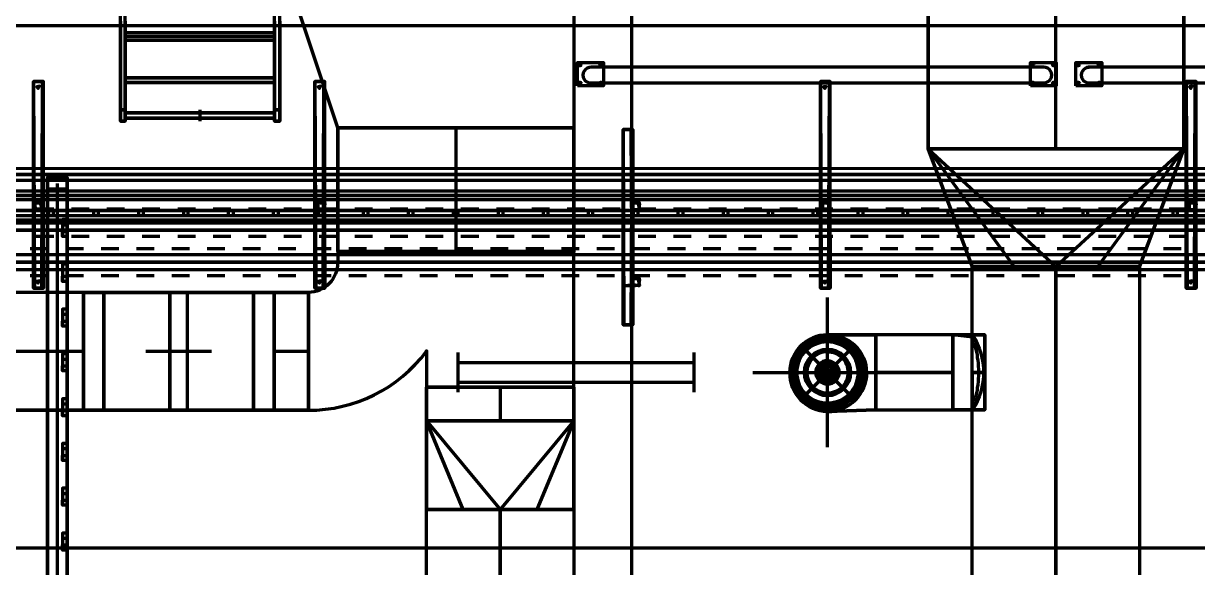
# Model space of a CAD drawing. Extents: x 0 to 1153, y 0 to 816.
# Drawn here: x 232.58 to 271.18, y 556.39 to 574.26 of the extents above; entities that cross this region are included whole.
import ezdxf

# ---------------------------------------------------------------- set-up
doc = ezdxf.new("R2010")
doc.units = 0
doc.header["$MEASUREMENT"] = 0
for name, color, linetype in [('Arch', 7, 'Continuous'), ('Electrical', 7, 'Continuous'), ('EQUIPMENTS', 7, 'Continuous'), ('Hatch', 7, 'Continuous'), ('HVAC', 7, 'Continuous'), ('PIPE', 7, 'Continuous')]:
    doc.layers.add(name, color=color, linetype=linetype)

msp = doc.modelspace()

# ---------------------------------------------------------------- linework, layer by layer
at = {"layer": 'Arch', "color": 11, "linetype": 'Continuous', "lineweight": 211}
for p, q in [((252.582, 361.77), (252.582, 717.391)), ((917.988, 574.178), (110.871, 574.178))]:
    msp.add_line(p, q, dxfattribs=at)
for points in [[(250.793, 572.209), (250.793, 572.971), (251.65, 572.971), (251.65, 572.209)], [(265.684, 572.209), (265.684, 572.971), (266.531, 572.971), (266.531, 572.209)], [(267.176, 572.209), (267.176, 572.971), (268.033, 572.971), (268.033, 572.209)]]:
    msp.add_lwpolyline(points, close=True, dxfattribs=at)
for points in [[(266.346, 572.432, 0.273644), (266.347, 572.696, 0.273699), (266.128, 572.823), (251.241, 572.822, 0.273718), (251.009, 572.696, 0.273763), (251.009, 572.431, 0.273636), (251.227, 572.304), (266.115, 572.305, 0.273617)], [(282.719, 572.432, 0.273528), (282.719, 572.696, 0.273698), (282.501, 572.823), (267.596, 572.822), (267.541, 572.812), (267.491, 572.791), (267.435, 572.75), (267.392, 572.695, 0.273764), (267.392, 572.432, 0.273636), (267.61, 572.304), (282.487, 572.303, 0.273617)]]:
    msp.add_lwpolyline(points, format="xyb", close=True, dxfattribs=at)
msp.add_lwpolyline([(267.392, 572.696), (267.435, 572.75), (267.491, 572.791), (267.541, 572.812), (267.596, 572.822), (267.61, 572.823)], dxfattribs=at)
for centre in [(250.873, 572.902), (251.561, 572.902), (265.763, 572.902), (266.441, 572.902), (267.256, 572.902), (267.944, 572.902), (250.873, 572.288), (251.561, 572.288), (265.763, 572.288), (266.441, 572.288), (267.256, 572.288), (267.944, 572.288)]:
    msp.add_circle(centre, 0.037, dxfattribs=at)
at = {"layer": 'Electrical', "color": 5, "linetype": 'Continuous', "lineweight": 211}
msp.add_line((238.379, 571.426), (238.379, 571.045), dxfattribs=at)
for points in [[(235.765, 574.336), (235.765, 571.426), (235.765, 572.4), (235.765, 574.982)], [(235.924, 574.336), (235.924, 572.4), (235.924, 571.426), (235.924, 574.982)], [(240.834, 574.336), (240.834, 571.426), (240.834, 572.4), (240.834, 574.982)], [(241.004, 574.336), (241.004, 572.4), (241.004, 571.426), (241.004, 574.982)], [(240.834, 573.945), (240.834, 573.828), (235.924, 573.828), (235.924, 573.712), (240.834, 573.712), (240.834, 573.945), (235.924, 573.945), (235.924, 573.712)], [(235.924, 573.945), (235.924, 573.828), (240.834, 573.828), (240.834, 573.712)], [(235.924, 571.151), (240.834, 571.151), (235.924, 571.151)]]:
    msp.add_lwpolyline(points, dxfattribs=at)
for points in [[(240.834, 572.315), (240.834, 572.474), (235.924, 572.474), (235.924, 572.315), (240.834, 572.315), (235.924, 572.315), (235.924, 572.474), (240.834, 572.474)], [(235.924, 571.426), (235.765, 571.426), (235.765, 571.045), (235.765, 571.426), (235.924, 571.426), (235.924, 571.045), (235.765, 571.045), (235.924, 571.045), (235.924, 571.426), (235.765, 571.426)], [(235.924, 571.32), (240.834, 571.32), (240.834, 571.151), (240.834, 571.32), (235.924, 571.32), (235.924, 571.151)], [(240.834, 571.426), (241.004, 571.426), (241.004, 571.045), (241.004, 571.426), (240.834, 571.426), (240.834, 571.045), (241.004, 571.045), (240.834, 571.045), (240.834, 571.426), (241.004, 571.426)]]:
    msp.add_lwpolyline(points, close=True, dxfattribs=at)
at = {"layer": 'EQUIPMENTS', "color": 251, "linetype": 'Continuous', "lineweight": 211}
msp.add_line((645.329, 557.022), (113.961, 557.022), dxfattribs=at)
at = {"layer": 'Hatch', "color": 5, "linetype": 'Continuous', "lineweight": 211}
for p, q in [((233.701, 529.283), (233.701, 569.002)), ((477.414, 567.796), (113.961, 567.796)), ((234.019, 567.425), (234.019, 567.817)), ((233.86, 567.648), (234.019, 567.648)), ((234.019, 567.256), (233.86, 567.256)), ((234.019, 565.954), (234.019, 566.346)), ((233.86, 566.177), (234.019, 566.177)), ((234.019, 565.785), (233.86, 565.785)), ((233.86, 564.705), (234.019, 564.705)), ((234.019, 564.483), (234.019, 564.875)), ((234.019, 564.314), (233.86, 564.314)), ((233.86, 563.234), (234.019, 563.234)), ((234.019, 563.012), (234.019, 563.404)), ((246.867, 562.144), (246.867, 563.446)), ((254.624, 562.144), (254.624, 563.446)), ((234.019, 562.843), (233.86, 562.843)), ((246.867, 563.118), (254.624, 563.118)), ((246.867, 562.472), (254.624, 562.472)), ((233.86, 561.763), (234.019, 561.763)), ((234.019, 561.541), (234.019, 561.933)), ((234.019, 561.372), (233.86, 561.372)), ((234.019, 560.07), (234.019, 560.462)), ((233.86, 560.292), (234.019, 560.292)), ((234.019, 559.901), (233.86, 559.901)), ((234.019, 558.599), (234.019, 558.991)), ((233.86, 558.821), (234.019, 558.821)), ((234.019, 558.43), (233.86, 558.43)), ((233.86, 557.35), (234.019, 557.35)), ((234.019, 557.128), (234.019, 557.519)), ((234.019, 556.959), (233.86, 556.959))]:
    msp.add_line(p, q, dxfattribs=at)
at = {"layer": 'Hatch', "color": 3, "linetype": 'Continuous', "lineweight": 211}
for points in [[(233.183, 565.563), (232.907, 565.563), (233.235, 565.563), (232.907, 565.563), (233.183, 565.563), (233.204, 572.357), (233.235, 565.563), (233.235, 572.357), (232.907, 572.357), (232.907, 565.563), (232.907, 572.357), (232.939, 565.563)], [(233.183, 572.357), (232.907, 572.357), (233.183, 572.357), (233.235, 572.357), (232.939, 572.357)], [(233.013, 572.172), (233.103, 572.194), (233.013, 572.172), (233.057, 572.125), (233.103, 572.194), (233.013, 572.172), (233.103, 572.194), (233.103, 572.194)], [(242.432, 565.563), (242.157, 565.563), (242.485, 565.563), (242.157, 565.563), (242.432, 565.563), (242.454, 572.357), (242.485, 565.563), (242.485, 572.357), (242.157, 572.357), (242.157, 565.563), (242.157, 572.357), (242.189, 565.563)], [(242.432, 572.357), (242.157, 572.357), (242.432, 572.357), (242.485, 572.357), (242.189, 572.357)], [(242.263, 572.172), (242.353, 572.194), (242.263, 572.172), (242.307, 572.125), (242.353, 572.194), (242.263, 572.172), (242.353, 572.194), (242.353, 572.194)], [(259.048, 565.563), (258.784, 565.563), (259.101, 565.563), (258.784, 565.563), (259.048, 565.563), (259.08, 572.357), (259.101, 565.563), (259.101, 572.357), (258.784, 572.357), (258.784, 565.563), (258.784, 572.357), (258.805, 565.563)], [(259.048, 572.357), (258.784, 572.357), (259.048, 572.357), (259.101, 572.357), (258.805, 572.357)], [(258.879, 572.172), (258.972, 572.187), (258.879, 572.172), (258.923, 572.125), (258.972, 572.187), (258.879, 572.172), (258.972, 572.187), (258.972, 572.187)], [(271.082, 565.563), (270.806, 565.563), (271.134, 565.563), (270.806, 565.563), (271.082, 565.563), (271.103, 572.357), (271.134, 565.563), (271.134, 572.357), (270.806, 572.357), (270.806, 565.563), (270.806, 572.357), (270.838, 565.563)], [(271.082, 572.357), (270.806, 572.357), (271.082, 572.357), (271.134, 572.357), (270.838, 572.357)], [(270.912, 572.172), (271.002, 572.194), (270.912, 572.172), (270.956, 572.125), (271.002, 572.194), (270.912, 572.172), (271.002, 572.194), (271.002, 572.194)], [(252.561, 564.356), (252.296, 564.356), (252.614, 564.356), (252.296, 564.356), (252.561, 564.356), (252.592, 570.78), (252.614, 564.356), (252.614, 570.78), (252.614, 565.637), (252.317, 565.637), (252.296, 570.78), (252.296, 565.637), (252.296, 570.78), (252.296, 564.356), (252.296, 570.78), (252.317, 564.356)], [(233.013, 565.78), (233.103, 565.802), (233.013, 565.78), (233.057, 565.732), (233.103, 565.802), (233.013, 565.78), (233.103, 565.802), (233.103, 565.802)], [(242.263, 565.78), (242.353, 565.802), (242.263, 565.78), (242.307, 565.732), (242.353, 565.802), (242.263, 565.78), (242.353, 565.802), (242.353, 565.802)], [(252.317, 565.637), (252.572, 565.665), (252.317, 565.637), (252.572, 565.665), (252.572, 565.665)], [(258.879, 565.78), (258.972, 565.795), (258.879, 565.78), (258.923, 565.732), (258.972, 565.795), (258.879, 565.78), (258.972, 565.795), (258.972, 565.795)], [(270.912, 565.78), (271.002, 565.802), (270.912, 565.78), (270.956, 565.732), (271.002, 565.802), (270.912, 565.78), (271.002, 565.802), (271.002, 565.802)]]:
    msp.add_lwpolyline(points, dxfattribs=at)
for points in [[(252.561, 570.78), (252.317, 570.78), (252.614, 570.78), (252.296, 570.78), (252.592, 570.78), (252.317, 570.78), (252.561, 570.78), (252.614, 570.78), (252.296, 570.78), (252.592, 570.78), (252.592, 565.637)], [(232.939, 568.351), (232.951, 568.367), (232.954, 568.367), (232.918, 568.351), (232.925, 568.373), (232.946, 568.387), (232.952, 568.388), (232.939, 568.351), (232.942, 568.361), (232.951, 568.367), (232.954, 568.367), (232.918, 568.351), (232.925, 568.373), (232.955, 568.388)], [(233.146, 568.367), (233.161, 568.356), (233.161, 568.353), (233.146, 568.388), (233.167, 568.381), (233.181, 568.363), (233.182, 568.354), (233.146, 568.367), (233.155, 568.364), (233.161, 568.356), (233.161, 568.353), (233.146, 568.388), (233.167, 568.381), (233.181, 568.363), (233.182, 568.354), (232.95, 568.346), (232.96, 568.134), (233.172, 568.145), (233.183, 568.346), (233.151, 568.113), (232.929, 568.145), (232.96, 568.378), (233.172, 568.346), (233.151, 568.134), (232.95, 568.145), (232.96, 568.357), (233.151, 568.378), (232.929, 568.346), (232.96, 568.113), (233.183, 568.145)], [(242.242, 568.351), (242.253, 568.367), (242.256, 568.367), (242.242, 568.351), (242.245, 568.361), (242.258, 568.367)], [(252.592, 568.351), (252.604, 568.367), (252.607, 568.367), (252.571, 568.351), (252.578, 568.373), (252.599, 568.387), (252.605, 568.388), (252.592, 568.351), (252.595, 568.361), (252.604, 568.367), (252.607, 568.367), (252.571, 568.351), (252.578, 568.373), (252.608, 568.388)], [(252.799, 568.367), (252.814, 568.356), (252.815, 568.353), (252.799, 568.388), (252.821, 568.381), (252.835, 568.36), (252.836, 568.354), (252.799, 568.367), (252.808, 568.364), (252.814, 568.356), (252.815, 568.353), (252.799, 568.388), (252.821, 568.381), (252.835, 568.36), (252.836, 568.354), (252.603, 568.346), (252.614, 568.134), (252.825, 568.145), (252.836, 568.346), (252.804, 568.113), (252.582, 568.145), (252.614, 568.378), (252.825, 568.346), (252.804, 568.134), (252.603, 568.145), (252.614, 568.357), (252.804, 568.378), (252.582, 568.346), (252.614, 568.113), (252.836, 568.145)], [(258.837, 568.351), (258.849, 568.367), (258.851, 568.367), (258.815, 568.351), (258.823, 568.373), (258.844, 568.387), (258.849, 568.388), (258.837, 568.351), (258.84, 568.361), (258.849, 568.367), (258.851, 568.367), (258.815, 568.351), (258.823, 568.373), (258.852, 568.388)], [(259.043, 568.367), (259.058, 568.356), (259.059, 568.353), (259.043, 568.388), (259.065, 568.381), (259.079, 568.36), (259.08, 568.354), (259.043, 568.367), (259.052, 568.364), (259.058, 568.356), (259.059, 568.353), (259.043, 568.388), (259.065, 568.381), (259.079, 568.36), (259.08, 568.354), (258.837, 568.346), (258.858, 568.134), (259.069, 568.145), (259.08, 568.346), (259.048, 568.113), (258.826, 568.145), (258.858, 568.378), (259.069, 568.346), (259.048, 568.134), (258.837, 568.145), (258.858, 568.357), (259.048, 568.378), (258.826, 568.346), (258.858, 568.113), (259.08, 568.145)], [(270.891, 568.351), (270.903, 568.367), (270.906, 568.367), (270.87, 568.351), (270.877, 568.373), (270.898, 568.387), (270.904, 568.388), (270.891, 568.351), (270.894, 568.361), (270.903, 568.367), (270.906, 568.367), (270.87, 568.351), (270.877, 568.373), (270.907, 568.388)], [(271.097, 568.367), (271.112, 568.356), (271.113, 568.353), (271.097, 568.388), (271.119, 568.381), (271.133, 568.36), (271.134, 568.354), (271.097, 568.367), (271.107, 568.364), (271.112, 568.356), (271.113, 568.353), (271.097, 568.388), (271.119, 568.381), (271.133, 568.36), (271.134, 568.354), (270.891, 568.346), (270.912, 568.134), (271.124, 568.145), (271.134, 568.346), (271.103, 568.113), (270.88, 568.145), (270.912, 568.378), (271.124, 568.346), (271.103, 568.134), (270.891, 568.145), (270.912, 568.357), (271.103, 568.378), (270.88, 568.346), (270.912, 568.113), (271.134, 568.145)], [(232.955, 568.134), (232.94, 568.147), (232.939, 568.149), (232.955, 568.113), (232.933, 568.12), (232.92, 568.139), (232.918, 568.147), (232.955, 568.134), (232.946, 568.138), (232.94, 568.147), (232.939, 568.149), (232.955, 568.113), (232.933, 568.12), (232.918, 568.15)], [(233.161, 568.15), (233.149, 568.135), (233.147, 568.135), (233.183, 568.15), (233.175, 568.129), (233.154, 568.114), (233.149, 568.113), (233.161, 568.15), (233.158, 568.141), (233.149, 568.135), (233.147, 568.135), (233.183, 568.15), (233.175, 568.129), (233.146, 568.113)], [(242.258, 568.134), (242.242, 568.147), (242.242, 568.149), (242.258, 568.113), (242.236, 568.12), (242.222, 568.141), (242.221, 568.147), (242.258, 568.134), (242.248, 568.138), (242.242, 568.147), (242.242, 568.149), (242.258, 568.113), (242.236, 568.12), (242.221, 568.15)], [(242.464, 568.15), (242.452, 568.135), (242.45, 568.135), (242.485, 568.15), (242.478, 568.129), (242.457, 568.114), (242.451, 568.113), (242.464, 568.15), (242.461, 568.141), (242.452, 568.135), (242.45, 568.135), (242.485, 568.15), (242.478, 568.129), (242.448, 568.113)], [(252.608, 568.134), (252.593, 568.147), (252.592, 568.149), (252.608, 568.113), (252.586, 568.12), (252.573, 568.139), (252.571, 568.147), (252.608, 568.134), (252.599, 568.138), (252.593, 568.147), (252.592, 568.149), (252.608, 568.113), (252.586, 568.12), (252.571, 568.15)], [(252.815, 568.15), (252.803, 568.135), (252.8, 568.135), (252.836, 568.15), (252.829, 568.129), (252.808, 568.114), (252.802, 568.113), (252.815, 568.15), (252.812, 568.141), (252.803, 568.135), (252.8, 568.135), (252.836, 568.15), (252.829, 568.129), (252.799, 568.113)], [(258.852, 568.134), (258.837, 568.147), (258.837, 568.149), (258.852, 568.113), (258.831, 568.12), (258.817, 568.139), (258.816, 568.147), (258.852, 568.134), (258.843, 568.138), (258.837, 568.147), (258.837, 568.149), (258.852, 568.113), (258.831, 568.12), (258.815, 568.15)], [(259.059, 568.15), (259.048, 568.135), (259.044, 568.135), (259.08, 568.15), (259.073, 568.129), (259.052, 568.114), (259.046, 568.113), (259.059, 568.15), (259.056, 568.141), (259.048, 568.135), (259.044, 568.135), (259.08, 568.15), (259.073, 568.129), (259.043, 568.113)], [(270.907, 568.134), (270.892, 568.145), (270.891, 568.149), (270.907, 568.113), (270.885, 568.12), (270.872, 568.139), (270.87, 568.147), (270.907, 568.134), (270.897, 568.138), (270.892, 568.145), (270.891, 568.149), (270.907, 568.113), (270.885, 568.12), (270.87, 568.15)], [(271.113, 568.15), (271.101, 568.135), (271.099, 568.135), (271.134, 568.15), (271.127, 568.129), (271.106, 568.114), (271.1, 568.113), (271.113, 568.15), (271.11, 568.141), (271.101, 568.135), (271.099, 568.135), (271.134, 568.15), (271.127, 568.129), (271.097, 568.113)], [(252.592, 565.864), (252.604, 565.88), (252.607, 565.88), (252.571, 565.864), (252.578, 565.886), (252.599, 565.9), (252.605, 565.901), (252.592, 565.864), (252.595, 565.874), (252.604, 565.88), (252.607, 565.88), (252.571, 565.864), (252.578, 565.886), (252.608, 565.901)], [(252.799, 565.88), (252.814, 565.868), (252.815, 565.866), (252.799, 565.901), (252.821, 565.894), (252.835, 565.873), (252.836, 565.867), (252.799, 565.88), (252.808, 565.877), (252.814, 565.868), (252.815, 565.866), (252.799, 565.901), (252.821, 565.894), (252.835, 565.873), (252.836, 565.867), (252.804, 565.88), (252.603, 565.859), (252.614, 565.647), (252.825, 565.669), (252.836, 565.859), (252.804, 565.637), (252.582, 565.669), (252.614, 565.891), (252.825, 565.859), (252.804, 565.647), (252.603, 565.669), (252.614, 565.88), (252.804, 565.891), (252.582, 565.859), (252.614, 565.637), (252.836, 565.669)], [(252.815, 565.674), (252.803, 565.658), (252.8, 565.658), (252.836, 565.674), (252.829, 565.652), (252.81, 565.639), (252.802, 565.637), (252.815, 565.674), (252.812, 565.664), (252.803, 565.658), (252.8, 565.658), (252.836, 565.674), (252.829, 565.652), (252.799, 565.637)]]:
    msp.add_lwpolyline(points, close=True, dxfattribs=at)
at = {"layer": 'Hatch', "color": 5, "linetype": 'Continuous', "lineweight": 211}
for points in [[(234.019, 569.214), (233.373, 569.214), (233.373, 529.495), (233.373, 569.203), (234.019, 569.203), (234.019, 569.203), (234.019, 529.495)], [(233.373, 568.791), (234.019, 568.791), (234.019, 568.812), (234.019, 529.071), (234.019, 568.812), (233.373, 568.812), (233.373, 568.812), (233.373, 529.071)], [(113.961, 568.113), (477.414, 568.113), (477.414, 567.468), (477.414, 568.113), (477.414, 567.468), (113.961, 567.468), (477.414, 567.468), (477.414, 568.113), (113.961, 568.113), (477.414, 568.113)], [(233.405, 567.955), (233.564, 567.955), (233.564, 568.113), (233.405, 568.113), (233.405, 567.955), (233.564, 567.955), (233.564, 568.113), (233.405, 568.113)], [(234.876, 567.955), (235.045, 567.955), (235.045, 568.113), (234.876, 568.113), (234.876, 567.955), (235.045, 567.955), (235.045, 568.113), (234.876, 568.113)], [(236.358, 567.955), (236.527, 567.955), (236.527, 568.113), (236.358, 568.113), (236.358, 567.955), (236.527, 567.955), (236.527, 568.113), (236.358, 568.113)], [(237.839, 567.955), (237.998, 567.955), (237.998, 568.113), (237.839, 568.113), (237.839, 567.955), (237.998, 567.955), (237.998, 568.113), (237.839, 568.113)], [(239.31, 567.955), (239.48, 567.955), (239.48, 568.113), (239.31, 568.113), (239.31, 567.955), (239.48, 567.955), (239.48, 568.113), (239.31, 568.113)], [(240.792, 567.955), (240.961, 567.955), (240.961, 568.113), (240.792, 568.113), (240.792, 567.955), (240.961, 567.955), (240.961, 568.113), (240.792, 568.113)], [(242.274, 567.955), (242.432, 567.955), (242.432, 568.113), (242.274, 568.113), (242.274, 567.955), (242.432, 567.955), (242.432, 568.113), (242.274, 568.113)], [(243.745, 567.955), (243.914, 567.955), (243.914, 568.113), (243.745, 568.113), (243.745, 567.955), (243.914, 567.955), (243.914, 568.113), (243.745, 568.113)], [(245.226, 567.955), (245.396, 567.955), (245.396, 568.113), (245.226, 568.113), (245.226, 567.955), (245.396, 567.955), (245.396, 568.113), (245.226, 568.113)], [(246.708, 567.955), (246.867, 567.955), (246.867, 568.113), (246.708, 568.113), (246.708, 567.955), (246.867, 567.955), (246.867, 568.113), (246.708, 568.113)], [(248.19, 567.955), (248.349, 567.955), (248.349, 568.113), (248.19, 568.113), (248.19, 567.955), (248.349, 567.955), (248.349, 568.113), (248.19, 568.113)], [(249.661, 567.955), (249.83, 567.955), (249.83, 568.113), (249.661, 568.113), (249.661, 567.955), (249.83, 567.955), (249.83, 568.113), (249.661, 568.113)], [(251.142, 567.955), (251.301, 567.955), (251.301, 568.113), (251.142, 568.113), (251.142, 567.955), (251.301, 567.955), (251.301, 568.113), (251.142, 568.113)], [(252.624, 567.955), (252.783, 567.955), (252.783, 568.113), (252.624, 568.113), (252.624, 567.955), (252.783, 567.955), (252.783, 568.113), (252.624, 568.113)], [(254.095, 567.955), (254.265, 567.955), (254.265, 568.113), (254.095, 568.113), (254.095, 567.955), (254.265, 567.955), (254.265, 568.113), (254.095, 568.113)], [(255.577, 567.955), (255.746, 567.955), (255.746, 568.113), (255.577, 568.113), (255.577, 567.955), (255.746, 567.955), (255.746, 568.113), (255.577, 568.113)], [(257.059, 567.955), (257.217, 567.955), (257.217, 568.113), (257.059, 568.113), (257.059, 567.955), (257.217, 567.955), (257.217, 568.113), (257.059, 568.113)], [(258.53, 567.955), (258.699, 567.955), (258.699, 568.113), (258.53, 568.113), (258.53, 567.955), (258.699, 567.955), (258.699, 568.113), (258.53, 568.113)], [(260.011, 567.955), (260.181, 567.955), (260.181, 568.113), (260.011, 568.113), (260.011, 567.955), (260.181, 567.955), (260.181, 568.113), (260.011, 568.113)], [(261.493, 567.955), (261.652, 567.955), (261.652, 568.113), (261.493, 568.113), (261.493, 567.955), (261.652, 567.955), (261.652, 568.113), (261.493, 568.113)], [(262.964, 567.955), (263.133, 567.955), (263.133, 568.113), (262.964, 568.113), (262.964, 567.955), (263.133, 567.955), (263.133, 568.113), (262.964, 568.113)], [(264.446, 567.955), (264.615, 567.955), (264.615, 568.113), (264.446, 568.113), (264.446, 567.955), (264.615, 567.955), (264.615, 568.113), (264.446, 568.113)], [(265.927, 567.955), (266.086, 567.955), (266.086, 568.113), (265.927, 568.113), (265.927, 567.955), (266.086, 567.955), (266.086, 568.113), (265.927, 568.113)], [(267.409, 567.955), (267.568, 567.955), (267.568, 568.113), (267.409, 568.113), (267.409, 567.955), (267.568, 567.955), (267.568, 568.113), (267.409, 568.113)], [(268.88, 567.955), (269.05, 567.955), (269.05, 568.113), (268.88, 568.113), (268.88, 567.955), (269.05, 567.955), (269.05, 568.113), (268.88, 568.113)], [(270.362, 567.955), (270.521, 567.955), (270.521, 568.113), (270.362, 568.113), (270.362, 567.955), (270.521, 567.955), (270.521, 568.113), (270.362, 568.113)], [(477.414, 567.468), (478.388, 567.468), (477.414, 567.468), (477.414, 567.637), (477.414, 567.468), (113.961, 567.468)]]:
    msp.add_lwpolyline(points, close=True, dxfattribs=at)
at = {"layer": 'Hatch', "color": 3, "linetype": 'Continuous', "lineweight": 211}
msp.add_lwpolyline([(242.448, 568.367), (242.463, 568.356), (242.464, 568.353), (242.448, 568.388), (242.47, 568.381), (242.483, 568.363), (242.485, 568.354), (242.448, 568.367), (242.458, 568.364), (242.463, 568.356), (242.464, 568.353), (242.448, 568.388), (242.47, 568.381), (242.483, 568.363), (242.485, 568.354), (242.221, 568.351, -0.41423), (242.242, 568.346), (242.263, 568.134), (242.475, 568.145), (242.485, 568.346), (242.454, 568.113), (242.231, 568.145), (242.263, 568.378), (242.475, 568.346), (242.454, 568.134), (242.242, 568.145), (242.221, 568.351, -0.41423), (242.454, 568.378), (242.231, 568.346), (242.263, 568.113), (242.485, 568.145)], format="xyb", close=True, dxfattribs=at)
at = {"layer": 'Hatch', "color": 5, "linetype": 'Continuous', "lineweight": 211}
for points in [[(233.86, 567.817), (233.86, 567.648), (233.86, 567.256), (233.86, 567.425), (234.019, 567.425), (234.019, 567.256), (234.019, 567.648), (234.019, 567.817), (233.86, 567.817), (233.86, 567.425)], [(233.86, 566.346), (233.86, 566.177), (233.86, 565.785), (233.86, 565.954), (234.019, 565.954), (234.019, 565.785), (234.019, 566.177), (234.019, 566.346), (233.86, 566.346), (233.86, 565.954)], [(233.86, 564.875), (233.86, 564.705), (233.86, 564.314), (233.86, 564.483), (234.019, 564.483), (234.019, 564.314), (234.019, 564.705), (234.019, 564.875), (233.86, 564.875), (233.86, 564.483)], [(233.86, 563.404), (233.86, 563.234), (233.86, 562.843), (233.86, 563.012), (234.019, 563.012), (234.019, 562.843), (234.019, 563.234), (234.019, 563.404), (233.86, 563.404), (233.86, 563.012)], [(233.86, 561.933), (233.86, 561.763), (233.86, 561.372), (233.86, 561.541), (234.019, 561.541), (234.019, 561.372), (234.019, 561.763), (234.019, 561.933), (233.86, 561.933), (233.86, 561.541)], [(233.86, 560.462), (233.86, 560.292), (233.86, 559.901), (233.86, 560.07), (234.019, 560.07), (234.019, 559.901), (234.019, 560.292), (234.019, 560.462), (233.86, 560.462), (233.86, 560.07)], [(233.86, 558.991), (233.86, 558.821), (233.86, 558.43), (233.86, 558.599), (234.019, 558.599), (234.019, 558.43), (234.019, 558.821), (234.019, 558.991), (233.86, 558.991), (233.86, 558.599)], [(233.86, 557.519), (233.86, 557.35), (233.86, 556.959), (233.86, 557.128), (234.019, 557.128), (234.019, 556.959), (234.019, 557.35), (234.019, 557.519), (233.86, 557.519), (233.86, 557.128)]]:
    msp.add_lwpolyline(points, dxfattribs=at)
at = {"layer": 'HVAC', "color": 6, "linetype": 'Continuous', "lineweight": 211}
for p, q in [((246.793, 570.833), (246.793, 566.769)), ((259.017, 560.335), (259.017, 565.256)), ((258.149, 563.668), (259.884, 561.922)), ((259.884, 563.668), (258.149, 561.922)), ((230.23, 563.488), (234.548, 563.488)), ((236.601, 563.488), (238.76, 563.488)), ((240.824, 563.488), (241.946, 563.488)), ((256.561, 562.79), (261.472, 562.79)), ((248.253, 562.314), (248.253, 561.202))]:
    msp.add_line(p, q, dxfattribs=at)
for points in [[(266.52, 570.145), (266.52, 577.808), (266.52, 579.48)], [(263.768, 555.434), (263.768, 566.272), (262.318, 570.145), (262.318, 577.808)], [(270.722, 577.776), (270.722, 570.145), (270.722, 577.808)], [(262.318, 577.776), (262.318, 570.145), (270.722, 570.145), (262.318, 570.145), (270.722, 570.145), (262.318, 570.145), (266.52, 566.272), (269.272, 566.272), (263.768, 566.272), (266.52, 566.272), (266.52, 555.434), (266.52, 566.272), (269.272, 566.272), (269.272, 555.434)], [(250.677, 574.707), (250.677, 570.833), (242.919, 570.833), (242.919, 566.769), (242.919, 570.833), (250.677, 570.833), (250.677, 566.769), (242.919, 566.769), (250.677, 566.769), (250.677, 570.833), (242.919, 570.833), (241.617, 574.707)], [(265.144, 566.272), (262.318, 570.145), (263.768, 566.272), (266.52, 566.272), (270.722, 570.145), (269.272, 566.272), (263.768, 566.272), (269.272, 566.272), (270.722, 570.145), (267.896, 566.272)], [(262.318, 570.145), (263.768, 566.272), (269.272, 566.272), (270.722, 570.145), (269.272, 566.272), (270.722, 570.145), (262.318, 570.145), (263.768, 566.272), (269.272, 566.272), (263.768, 566.272), (262.318, 570.145), (263.768, 566.272)], [(270.722, 570.145), (269.272, 566.272)], [(240.136, 565.425), (240.824, 565.425), (240.824, 561.552), (240.824, 565.425), (240.824, 561.552), (240.136, 561.552), (240.824, 561.552), (237.395, 561.552), (240.824, 561.552), (240.824, 565.425), (240.136, 565.425), (237.977, 565.425), (235.225, 565.425), (234.548, 565.425), (234.548, 561.552), (234.548, 565.425), (230.23, 565.425)], [(230.23, 561.552), (234.548, 561.552), (234.548, 565.425), (237.977, 565.425), (234.548, 565.425), (234.548, 561.552), (230.23, 561.552)], [(245.83, 563.488), (245.83, 563.488), (245.83, 563.488)], [(259.017, 562.79), (260.604, 562.79)], [(264.181, 562.79), (263.779, 562.79), (264.181, 562.79)], [(245.83, 554.969), (245.83, 558.292), (245.83, 561.202), (250.677, 561.202), (250.677, 562.314), (245.83, 562.314), (250.677, 562.314), (250.677, 561.202), (245.83, 561.202), (250.677, 561.202), (245.83, 561.202), (248.253, 558.292), (250.677, 558.292), (245.83, 558.292), (248.253, 558.292), (248.253, 554.969), (248.253, 558.292), (250.677, 558.292), (250.677, 554.969)], [(247.036, 558.292), (245.83, 561.202), (245.83, 562.314), (245.83, 561.202), (245.83, 558.292), (250.677, 558.292), (245.83, 558.292), (245.83, 561.202), (245.83, 558.292), (250.677, 558.292), (250.677, 561.202), (248.253, 558.292), (245.83, 558.292), (250.677, 558.292), (250.677, 561.202), (249.46, 558.292)], [(240.136, 561.552), (240.824, 561.552), (237.395, 561.552)], [(245.83, 561.202), (245.83, 558.292), (245.83, 561.202), (250.677, 561.202), (250.677, 558.292), (250.677, 561.202), (250.677, 558.292), (245.83, 558.292)], [(250.677, 561.202), (250.677, 558.292)]]:
    msp.add_lwpolyline(points, dxfattribs=at)
for points in [[(237.395, 565.425), (237.395, 561.552), (240.136, 561.552), (240.136, 565.425), (240.824, 565.425), (240.824, 561.552), (241.946, 561.552), (240.824, 561.552), (240.824, 565.425), (240.824, 561.552), (240.824, 565.425), (237.395, 565.425), (237.395, 561.552), (237.395, 565.425), (240.824, 565.425), (241.946, 565.425), (241.946, 561.552), (241.946, 565.425), (241.94, 561.552, 0.236071), (245.83, 563.488), (245.83, 562.314), (250.677, 562.314), (250.677, 566.769), (242.919, 566.769), (242.909, 566.404, -0.414223), (241.946, 565.425), (240.824, 565.425), (237.395, 565.425), (237.395, 561.552), (235.225, 561.552), (235.225, 565.425), (237.395, 565.425), (240.136, 565.425), (240.136, 561.552), (240.136, 565.425), (240.136, 561.552), (237.977, 561.552), (237.977, 565.425), (234.548, 565.425), (230.23, 565.425)], [(259.011, 561.509, 0.41421), (260.297, 562.795, 0.41421), (259.011, 564.028, -0.414217), (260.297, 562.795, -0.414224), (259.011, 561.509, -0.414205), (257.778, 562.795, 0.414201), (259.011, 561.509, 0.414204), (260.297, 562.795, 0.41421), (259.011, 564.028, 0.414207), (257.778, 562.795, 0.414207), (259.011, 561.509, -0.414218), (257.778, 562.795, -0.414207), (259.011, 564.028, 0.414211), (257.778, 562.795, -0.414218), (259.011, 564.028, -0.414224), (260.297, 562.795, -0.414211), (259.011, 561.509), (260.604, 561.562), (263.133, 561.562), (263.779, 561.562), (264.181, 561.562), (263.779, 561.562), (263.768, 564.018), (264.181, 564.028), (263.779, 564.028, -0.294488), (263.779, 561.562), (263.133, 561.562), (263.779, 561.562), (264.181, 561.562), (263.779, 561.562), (263.779, 561.636), (263.811, 561.71), (263.821, 561.763), (263.842, 561.827), (263.853, 561.89), (263.874, 561.964), (263.895, 562.038), (263.917, 562.123), (263.938, 562.208), (263.948, 562.293), (263.969, 562.388), (263.98, 562.494), (263.98, 562.589), (263.991, 562.695), (263.991, 562.79), (263.991, 562.896), (263.98, 563.002), (263.98, 563.097), (263.969, 563.192), (263.948, 563.287), (263.938, 563.383), (263.895, 563.552), (263.874, 563.626), (263.853, 563.7), (263.842, 563.764), (263.821, 563.827), (263.811, 563.88), (263.779, 563.954), (263.133, 564.028), (260.604, 564.028), (259.011, 564.028, -0.414224), (260.297, 562.795, -0.414211), (259.011, 561.509, -0.414205), (257.778, 562.795, -0.414218), (259.011, 564.028), (260.604, 564.028), (259.011, 564.028, -0.414224), (260.297, 562.795, -0.414211), (259.011, 561.509), (260.604, 561.562), (259.011, 561.509, -0.414205), (257.778, 562.795, -0.414218), (259.011, 564.028, -0.414224), (260.297, 562.795, -0.414211), (259.011, 561.509, -0.414205), (257.778, 562.795, -0.414218), (259.011, 564.028)], [(257.831, 562.795, 0.414226), (259.011, 561.615, 0.414219), (260.191, 562.795, 0.414219), (259.011, 563.975, -0.414231), (260.191, 562.795, -0.414225), (259.011, 561.689, 0.414207), (260.117, 562.795, 0.414221), (259.011, 563.975, -0.414213), (260.191, 562.795, -0.414207), (259.011, 561.689, 0.414207), (260.117, 562.795, 0.414221), (259.011, 563.901, -0.414221), (260.117, 562.795, -0.414207), (259.011, 561.689, -0.4142), (257.905, 562.795, -0.414214), (259.011, 563.901, -0.414221), (260.117, 562.795, -0.414207), (259.011, 561.689, 0.414207), (260.117, 562.795, 0.414221), (259.011, 563.975, -0.41422), (260.191, 562.795, -0.414207), (259.011, 561.689, -0.4142), (257.905, 562.795, -0.414214), (259.011, 563.975, 0.414206), (257.831, 562.795, 0.4142), (259.011, 561.615, -0.414222), (257.831, 562.795, 0.414214), (259.011, 561.615, -0.414226), (257.831, 562.795, -0.414219), (259.011, 563.975, 0.414219), (257.831, 562.795, -0.41422), (259.011, 563.975, 0.414228), (257.905, 562.795, 0.4142), (259.011, 561.615, -0.4142), (257.905, 562.795, -0.414214), (259.011, 563.975, 0.414206), (257.905, 562.795, 0.4142), (259.011, 561.689, -0.4142), (257.905, 562.795, -0.414214), (259.011, 563.901, 0.414214), (257.905, 562.795, 0.4142), (259.011, 561.615, -0.414207), (257.905, 562.795, -0.414214), (259.011, 563.975, 0.41422), (257.831, 562.795, -0.414214), (259.011, 563.901, -0.414213), (260.191, 562.795, -0.414213), (259.011, 561.615, 0.414219), (260.191, 562.795, 0.414211), (259.011, 563.975, -0.414211), (260.191, 562.795)], [(257.905, 562.795, 0.4142), (259.011, 561.668, 0.414207), (260.138, 562.795, 0.414221), (259.011, 563.901, -0.414221), (260.138, 562.795, -0.414207), (259.011, 561.689, 0.414207), (260.138, 562.795)], [(259.011, 562.907), (259.121, 562.813), (259.09, 562.717), (259.046, 562.69), (258.993, 562.686), (258.946, 562.706), (258.9, 562.795), (258.96, 562.696), (259.011, 562.684), (258.96, 562.696), (258.922, 562.73), (258.9, 562.795), (258.939, 562.711), (258.993, 562.686), (259.046, 562.69), (259.101, 562.73), (259.121, 562.813), (259.011, 562.907), (259.121, 562.813), (259.09, 562.717), (259.046, 562.69), (259.101, 562.73), (259.121, 562.813), (259.011, 562.907), (259.121, 562.813), (259.09, 562.717), (259.046, 562.69), (258.993, 562.686), (258.939, 562.711), (258.9, 562.795), (258.939, 562.711), (258.993, 562.686), (259.046, 562.69), (259.101, 562.73), (259.121, 562.813), (259.011, 562.907), (259.121, 562.813), (259.121, 562.813), (259.09, 562.717), (259.046, 562.69), (258.993, 562.686), (258.946, 562.706), (258.9, 562.795), (258.9, 562.795, -0.413984), (259.011, 562.907, 0.413984), (258.9, 562.795, -0.413984), (259.011, 562.907, 0.413984), (258.9, 562.795)]]:
    msp.add_lwpolyline(points, format="xyb", dxfattribs=at)
for points in [[(235.225, 561.552), (234.548, 561.552), (237.977, 561.552), (237.977, 565.425), (235.225, 565.425), (234.548, 565.425), (234.548, 561.552), (234.548, 565.425), (235.225, 565.425), (235.225, 561.552), (237.977, 561.552), (234.548, 561.552), (234.548, 565.425), (234.548, 561.552), (235.225, 561.552), (237.977, 561.552), (237.977, 565.425), (235.225, 565.425), (235.225, 561.552), (234.548, 561.552), (237.977, 561.552), (237.977, 565.425), (235.225, 565.425), (235.225, 561.552), (237.977, 561.552)], [(263.133, 562.79), (263.133, 564.028), (263.133, 561.562), (263.133, 562.79), (263.133, 564.028), (263.133, 561.562), (263.133, 562.79), (263.133, 564.028), (263.133, 561.562), (263.133, 564.028), (263.779, 564.028), (264.181, 564.028), (263.779, 564.028), (263.133, 564.028), (263.133, 561.562), (263.133, 562.79), (260.604, 562.79)], [(260.604, 564.028), (260.604, 561.562), (260.604, 564.028), (260.604, 561.562), (260.604, 564.028), (260.604, 561.562), (260.604, 564.028), (260.604, 561.562)], [(263.779, 563.986), (263.768, 564.007), (263.779, 564.028)], [(264.181, 564.028), (264.181, 561.562), (264.181, 562.79), (264.181, 564.028), (264.181, 561.562), (264.181, 562.79), (264.181, 564.028), (264.181, 561.562), (264.181, 562.79), (264.181, 564.028), (264.181, 561.562), (264.181, 562.79)], [(263.779, 561.562), (263.768, 561.573), (263.779, 561.605)]]:
    msp.add_lwpolyline(points, close=True, dxfattribs=at)
for points in [[(258, 562.795, 0.414206), (259.011, 561.784, -0.414206), (258, 562.795, -0.414206), (259.011, 563.806, 0.414206)], [(258.318, 562.795, 0.414199), (259.011, 562.102, 0.414198), (259.704, 562.795, 0.414208), (259.011, 563.488, 0.414209), (258.297, 562.795, 0.414205), (259.011, 562.081, 0.41422), (259.726, 562.795, 0.41423), (259.011, 563.51, -0.41423), (259.726, 562.795, -0.41422), (259.011, 562.091, 0.414209), (259.715, 562.795, 0.414209), (259.011, 563.478, 0.414209), (258.329, 562.795, 0.414211), (259.011, 562.113, -0.414211), (258.329, 562.795, -0.414209), (259.011, 563.51, 0.414214), (258.254, 562.795, 0.414182), (259.011, 562.038, -0.414182), (258.254, 562.795, -0.414202), (259.011, 563.552, 0.414202), (258.297, 562.795, 0.414205), (259.011, 562.091, -0.414209), (258.297, 562.795, -0.414214), (259.011, 563.499, 0.414209)], [(260.022, 562.795, 0.414206), (259.011, 563.806, -0.414206), (260.022, 562.795, -0.414206), (259.011, 561.784, 0.414206)], [(259.768, 562.795, 0.414207), (259.011, 563.552, -0.414207), (259.768, 562.795, -0.414187), (259.011, 562.038, 0.414187)], [(258.636, 562.795, 0.414223), (259.011, 562.42, 0.414243), (259.387, 562.795, 0.414239), (259.011, 563.171, -0.414239), (259.387, 562.795, -0.414243), (259.011, 562.409, 0.414178), (259.397, 562.795, 0.414156), (259.011, 563.171, 0.414219), (258.636, 562.795, 0.414223), (259.011, 562.409, -0.414201), (258.636, 562.795, -0.414219), (259.011, 563.182, 0.414178)], [(259.694, 562.795, 0.41422), (259.011, 563.478, -0.41422), (259.694, 562.795, -0.414223), (259.011, 562.113, 0.414223)], [(258.72, 562.795, 0.414151), (259.011, 562.505, 0.414151), (259.302, 562.795, 0.414229), (259.011, 563.086, -0.414229), (259.302, 562.795, -0.414151), (259.011, 562.505, 0.414151), (259.302, 562.795, 0.414229), (259.011, 563.086, 0.414229), (258.699, 562.795, 0.414203), (259.011, 562.483, 0.414228), (259.324, 562.795, 0.414228), (259.011, 563.108, -0.414228), (259.323, 562.795, -0.414228), (259.011, 562.494, 0.414216), (259.313, 562.795, 0.414268), (259.011, 563.107, 0.414203), (258.72, 562.795, 0.414151), (259.011, 562.504, -0.414151), (258.72, 562.795, -0.414229), (259.011, 563.086, 0.414229), (258.699, 562.795, 0.414203), (259.011, 562.494, -0.414205), (258.699, 562.795, -0.414203), (259.011, 563.097, 0.414256)], [(258.805, 562.795), (258.815, 562.86), (258.845, 562.917), (258.889, 562.962), (258.946, 562.991), (259.011, 563.001, -0.414188), (259.217, 562.795, -0.414153), (259.011, 562.589, -0.4141), (258.794, 562.795, 0.414193), (259.011, 562.578, 0.414192), (259.228, 562.795, 0.414265), (259.011, 563.012, 0.414265)]]:
    msp.add_lwpolyline(points, format="xyb", close=True, dxfattribs=at)
msp.add_circle((259.014, 562.799), 1.162, dxfattribs=at)
for p in [(262.318, 570.145), (262.318, 570.145), (270.722, 570.145), (270.722, 570.145), (250.677, 566.769), (245.83, 563.488), (259.017, 562.79), (259.017, 562.79), (259.017, 562.79), (259.017, 562.79), (259.017, 562.79), (259.017, 562.79), (245.83, 561.202), (245.83, 561.202), (250.677, 561.202), (250.677, 561.202)]:
    msp.add_point(p, dxfattribs=at)
at = {"layer": 'PIPE', "color": 152, "linetype": 'Continuous', "lineweight": 211}
for p, q in [((233.574, 568.156), (232.992, 568.156)), ((234.738, 568.156), (234.156, 568.156)), ((235.902, 568.156), (235.32, 568.156)), ((237.067, 568.156), (236.485, 568.156)), ((238.231, 568.156), (237.649, 568.156)), ((239.395, 568.156), (238.813, 568.156)), ((240.559, 568.156), (239.977, 568.156)), ((241.723, 568.156), (241.141, 568.156)), ((242.887, 568.156), (242.305, 568.156)), ((244.052, 568.156), (243.47, 568.156)), ((245.216, 568.156), (244.634, 568.156)), ((246.38, 568.156), (245.798, 568.156)), ((247.544, 568.156), (246.962, 568.156)), ((248.708, 568.156), (248.126, 568.156)), ((249.873, 568.156), (249.29, 568.156)), ((251.037, 568.156), (250.455, 568.156)), ((252.201, 568.156), (251.619, 568.156)), ((253.365, 568.156), (252.783, 568.156)), ((254.529, 568.156), (253.947, 568.156)), ((255.693, 568.156), (255.111, 568.156)), ((256.858, 568.156), (256.275, 568.156)), ((258.022, 568.156), (257.44, 568.156)), ((259.186, 568.156), (258.604, 568.156)), ((260.35, 568.156), (259.768, 568.156)), ((261.514, 568.156), (260.932, 568.156)), ((262.678, 568.156), (262.096, 568.156)), ((263.842, 568.156), (263.26, 568.156)), ((265.007, 568.156), (264.425, 568.156)), ((266.171, 568.156), (265.589, 568.156)), ((267.335, 568.156), (266.753, 568.156)), ((268.499, 568.156), (267.917, 568.156)), ((269.663, 568.156), (269.081, 568.156)), ((270.827, 568.156), (270.245, 568.156)), ((232.992, 567.267), (233.574, 567.267)), ((234.156, 567.267), (234.738, 567.267)), ((235.32, 567.267), (235.902, 567.267)), ((236.485, 567.267), (237.067, 567.267)), ((237.649, 567.267), (238.231, 567.267)), ((238.813, 567.267), (239.395, 567.267)), ((239.977, 567.267), (240.559, 567.267)), ((241.141, 567.267), (241.723, 567.267)), ((242.305, 567.267), (242.887, 567.267)), ((243.47, 567.267), (244.052, 567.267)), ((244.634, 567.267), (245.216, 567.267)), ((245.798, 567.267), (246.38, 567.267)), ((246.962, 567.267), (247.544, 567.267)), ((248.126, 567.267), (248.708, 567.267)), ((249.29, 567.267), (249.873, 567.267)), ((250.455, 567.267), (251.037, 567.267)), ((251.619, 567.267), (252.201, 567.267)), ((252.783, 567.267), (253.365, 567.267)), ((253.947, 567.267), (254.529, 567.267)), ((255.111, 567.267), (255.693, 567.267)), ((256.275, 567.267), (256.858, 567.267)), ((257.44, 567.267), (258.022, 567.267)), ((258.604, 567.267), (259.186, 567.267)), ((259.768, 567.267), (260.35, 567.267)), ((260.932, 567.267), (261.514, 567.267)), ((262.096, 567.267), (262.678, 567.267)), ((263.26, 567.267), (263.842, 567.267)), ((264.425, 567.267), (265.007, 567.267)), ((265.589, 567.267), (266.171, 567.267)), ((266.753, 567.267), (267.335, 567.267)), ((267.917, 567.267), (268.499, 567.267)), ((269.081, 567.267), (269.663, 567.267)), ((270.245, 567.267), (270.827, 567.267))]:
    msp.add_line(p, q, dxfattribs=at)
at = {"layer": 'PIPE', "color": 171, "linetype": 'Continuous', "lineweight": 211}
for p, q in [((233.384, 566.854), (232.802, 566.854)), ((234.548, 566.854), (233.966, 566.854)), ((235.712, 566.854), (235.13, 566.854)), ((236.876, 566.854), (236.294, 566.854)), ((238.04, 566.854), (237.458, 566.854)), ((239.204, 566.854), (238.622, 566.854)), ((240.369, 566.854), (239.787, 566.854)), ((241.533, 566.854), (240.951, 566.854)), ((242.697, 566.854), (242.115, 566.854)), ((243.861, 566.854), (243.279, 566.854)), ((245.025, 566.854), (244.443, 566.854)), ((246.19, 566.854), (245.607, 566.854)), ((247.354, 566.854), (246.772, 566.854)), ((248.518, 566.854), (247.936, 566.854)), ((249.682, 566.854), (249.1, 566.854)), ((250.846, 566.854), (250.264, 566.854)), ((252.01, 566.854), (251.428, 566.854)), ((253.175, 566.854), (252.592, 566.854)), ((254.339, 566.854), (253.757, 566.854)), ((255.503, 566.854), (254.921, 566.854)), ((256.667, 566.854), (256.085, 566.854)), ((257.831, 566.854), (257.249, 566.854)), ((258.995, 566.854), (258.413, 566.854)), ((260.159, 566.854), (259.577, 566.854)), ((261.324, 566.854), (260.742, 566.854)), ((262.488, 566.854), (261.906, 566.854)), ((263.652, 566.854), (263.07, 566.854)), ((264.816, 566.854), (264.234, 566.854)), ((265.98, 566.854), (265.398, 566.854)), ((267.144, 566.854), (266.562, 566.854)), ((268.309, 566.854), (267.727, 566.854)), ((269.473, 566.854), (268.891, 566.854)), ((270.637, 566.854), (270.055, 566.854)), ((232.802, 565.975), (233.384, 565.975)), ((233.966, 565.975), (234.548, 565.975)), ((235.13, 565.975), (235.712, 565.975)), ((236.294, 565.975), (236.876, 565.975)), ((237.458, 565.975), (238.04, 565.975)), ((238.622, 565.975), (239.204, 565.975)), ((239.787, 565.975), (240.369, 565.975)), ((240.951, 565.975), (241.533, 565.975)), ((242.115, 565.975), (242.697, 565.975)), ((243.279, 565.975), (243.861, 565.975)), ((244.443, 565.975), (245.025, 565.975)), ((245.607, 565.975), (246.19, 565.975)), ((246.772, 565.975), (247.354, 565.975)), ((247.936, 565.975), (248.518, 565.975)), ((249.1, 565.975), (249.682, 565.975)), ((250.264, 565.975), (250.846, 565.975)), ((251.428, 565.975), (252.01, 565.975)), ((252.592, 565.975), (253.175, 565.975)), ((253.757, 565.975), (254.339, 565.975)), ((254.921, 565.975), (255.503, 565.975)), ((256.085, 565.975), (256.667, 565.975)), ((257.249, 565.975), (257.831, 565.975)), ((258.413, 565.975), (258.995, 565.975)), ((259.577, 565.975), (260.159, 565.975)), ((260.742, 565.975), (261.324, 565.975)), ((261.906, 565.975), (262.488, 565.975)), ((263.07, 565.975), (263.652, 565.975)), ((264.234, 565.975), (264.816, 565.975)), ((265.398, 565.975), (265.98, 565.975)), ((266.562, 565.975), (267.144, 565.975)), ((267.727, 565.975), (268.309, 565.975)), ((268.891, 565.975), (269.473, 565.975)), ((270.055, 565.975), (270.637, 565.975))]:
    msp.add_line(p, q, dxfattribs=at)
at = {"layer": 'PIPE', "color": 3, "linetype": 'Continuous', "lineweight": 211}
msp.add_lwpolyline([(113.961, 569.489), (480.96, 569.521), (481.076, 569.489), (481.452, 569.5, -0.414281), (481.648, 569.304, 0.414281), (481.405, 569.494), (481.349, 569.47), (481.294, 569.42), (481.266, 569.366), (481.256, 569.304, 0.414185), (481.457, 569.098), (481.076, 569.076), (480.96, 569.098), (113.961, 569.098)], format="xyb", dxfattribs=at)
for points in [[(481.457, 568.791), (481.457, 566.663), (481.457, 568.791), (481.457, 569.299), (480.96, 569.299), (113.961, 569.299), (480.96, 569.299)], [(113.961, 568.473), (480.504, 568.473), (480.504, 568.748), (480.61, 568.78), (480.504, 568.748), (113.961, 568.748)], [(113.961, 568.611), (480.504, 568.611), (113.961, 568.611)]]:
    msp.add_lwpolyline(points, dxfattribs=at)
at = {"layer": 'PIPE', "color": 142, "linetype": 'Continuous', "lineweight": 211}
msp.add_lwpolyline([(113.961, 567.478), (480.653, 567.478), (480.653, 567.944), (113.961, 567.944)], dxfattribs=at)
at = {"layer": 'PIPE', "color": 162, "linetype": 'Continuous', "lineweight": 211}
msp.add_lwpolyline([(113.961, 567.711), (480.653, 567.711), (113.961, 567.711)], dxfattribs=at)
at = {"layer": 'PIPE', "color": 161, "linetype": 'Continuous', "lineweight": 211}
msp.add_lwpolyline([(113.961, 566.177), (479.118, 566.177), (479.118, 566.653), (113.961, 566.653)], dxfattribs=at)
at = {"layer": 'PIPE', "color": 181, "linetype": 'Continuous', "lineweight": 211}
msp.add_lwpolyline([(113.961, 566.42), (479.118, 566.42), (113.961, 566.42)], dxfattribs=at)

doc.saveas('drawing.dxf')
